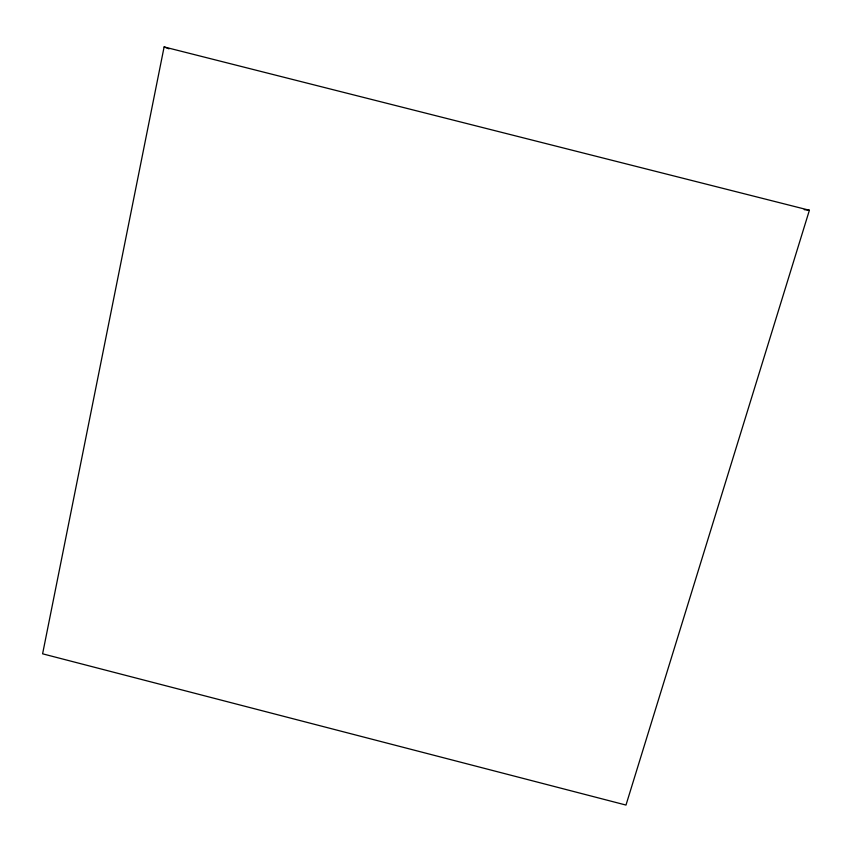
<?xml version="1.0" encoding="UTF-8"?>
<svg xmlns="http://www.w3.org/2000/svg" width="852" height="852" viewBox="0 0 852 852"><rect width="100%" height="100%" fill="white"/><g stroke="black" fill="none" stroke-linecap="round" stroke-linejoin="round"><path stroke-width="1.28" d="M164.116 46.935L42.6 653.814L625.986 805.065L809.4 210.252L164.116 46.935L169.058 48.841M804.213 209.656L809.4 210.252"/></g></svg>
